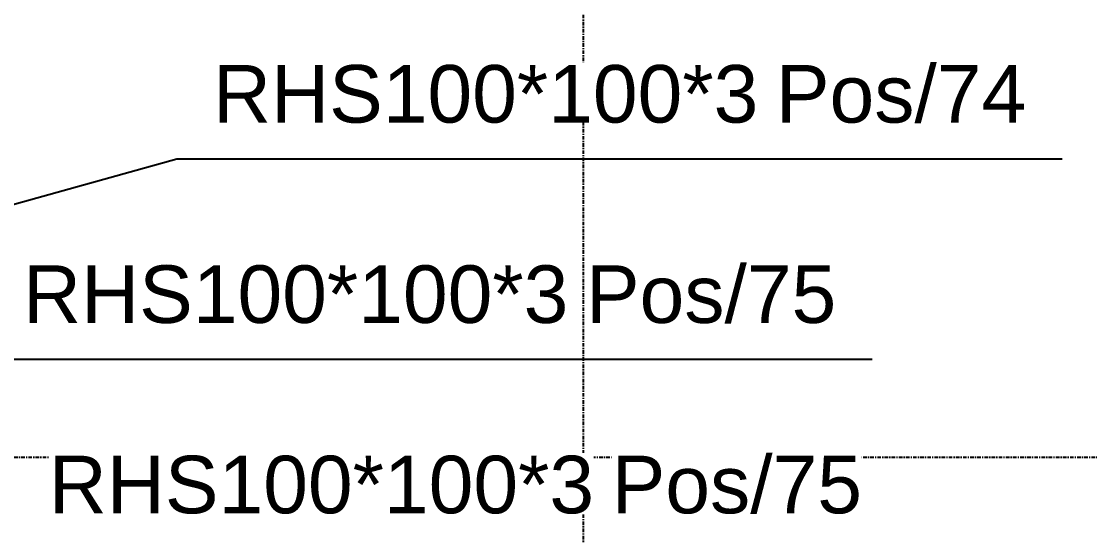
# Model space of a CAD drawing. Header units: millimetres. Extents: x -57554 to 16546, y 2142 to 98430.
# Drawn here: x 8099 to 8985, y 19503 to 19930 of the extents above; entities that cross this region are included whole.
import ezdxf

# ---------------------------------------------------------------- set-up
doc = ezdxf.new("R2010")
doc.units = ezdxf.units.MM
doc.linetypes.add('DXK_LINE_DOT3', pattern=[5.9187, 2.979, -0.9799, 0.9799, -0.9799])
doc.layers.add('S-Z2-A_TEXTUAL_ANNOTATION', color=7, linetype='Continuous')
doc.styles.add('Arial', font='ARIAL.TTF', dxfattribs={"height": 0.2})

msp = doc.modelspace()

# ---------------------------------------------------------------- linework, layer by layer
at = {"color": 1, "linetype": 'DXK_LINE_DOT3'}
for p, q in [((8565.15, 13818.04), (8565.15, 26818.04)), ((-6934.85, 19568.04), (15065.15, 19568.04))]:
    msp.add_line(p, q, dxfattribs=at)
at = {"layer": 'S-Z2-A_TEXTUAL_ANNOTATION'}
for p, q in [((8227.69, 19815.56), (8962.16, 19815.56)), ((8070.1, 19649.45), (8804.57, 19649.45))]:
    msp.add_line(p, q, dxfattribs=at)

# ---------------------------------------------------------------- wipeouts: each hides what was drawn before it
for points in [[(8932.16, 19845.56), (8932.16, 19895.56), (8724.69, 19895.56), (8724.69, 19845.56)], [(8552.1, 19679.45), (8552.1, 19729.45), (8100.1, 19729.45), (8100.1, 19679.45)]]:
    msp.add_wipeout(points).dxf.layer = 'S-Z2-A_TEXTUAL_ANNOTATION'

# ---------------------------------------------------------------- next in the draw order: linework, layer by layer
msp.add_line((7114.66, 19505.31), (8227.69, 19815.56), dxfattribs=at)

# ---------------------------------------------------------------- next in the draw order: texts
at = {"layer": 'S-Z2-A_TEXTUAL_ANNOTATION', "style": 'Arial'}
for s, height, p in [('Pos/74', 47.754, (8724.69, 19845.56)), ('RHS100*100*3', 47.7539, (8100.1, 19679.45))]:
    msp.add_text(s, height=height, dxfattribs=at).set_placement(p)

# ---------------------------------------------------------------- next in the draw order: wipeouts: each hides what was drawn before it
for points in [[(8709.69, 19845.56), (8709.69, 19895.56), (8257.69, 19895.56), (8257.69, 19845.56)], [(8774.57, 19679.45), (8774.57, 19729.45), (8567.1, 19729.45), (8567.1, 19679.45)], [(8795.92, 19521.58), (8795.92, 19571.58), (8588.45, 19571.58), (8588.45, 19521.58)]]:
    msp.add_wipeout(points).dxf.layer = 'S-Z2-A_TEXTUAL_ANNOTATION'

# ---------------------------------------------------------------- next in the draw order: texts
for s, height, p in [('RHS100*100*3', 47.7539, (8257.69, 19845.56)), ('Pos/75', 47.754, (8567.1, 19679.45)), ('Pos/75', 47.754, (8588.45, 19521.58))]:
    msp.add_text(s, height=height, dxfattribs=at).set_placement(p)

# ---------------------------------------------------------------- next in the draw order: wipeouts: each hides what was drawn before it
msp.add_wipeout([(8573.45, 19521.58), (8573.45, 19571.58), (8121.45, 19571.58), (8121.45, 19521.58)]).dxf.layer = 'S-Z2-A_TEXTUAL_ANNOTATION'

# ---------------------------------------------------------------- next in the draw order: texts
msp.add_text('RHS100*100*3', height=47.7539, dxfattribs=at).set_placement((8121.45, 19521.58))

doc.saveas('drawing.dxf')
